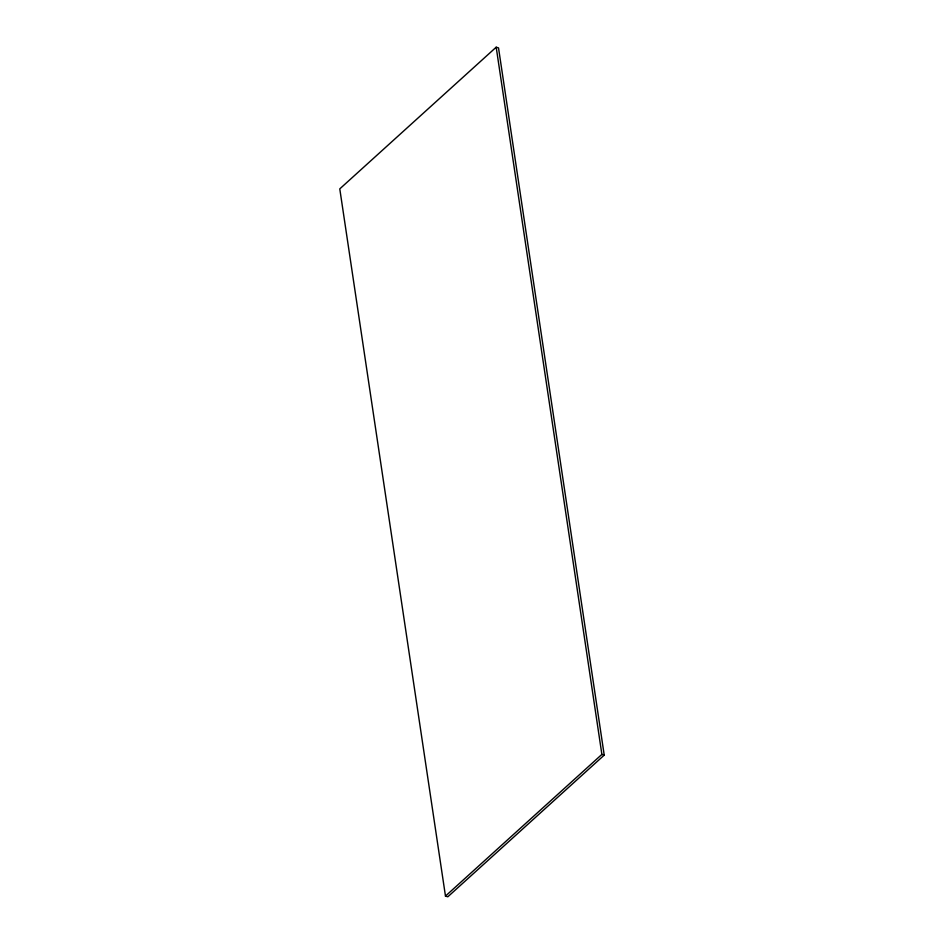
<?xml version="1.0" encoding="UTF-8"?>
<svg xmlns="http://www.w3.org/2000/svg" width="944" height="944" viewBox="0 0 944 944"><rect width="100%" height="100%" fill="white"/><g stroke="black" fill="none" stroke-linecap="round" stroke-linejoin="round"><path stroke-width="1.42" d="M496.19 47.2L339.781 188.871L445.474 896.08L447.81 896.8L604.219 755.129L498.526 47.92L496.19 47.2L601.883 754.409L445.474 896.08M601.883 754.409L604.219 755.129"/></g></svg>
